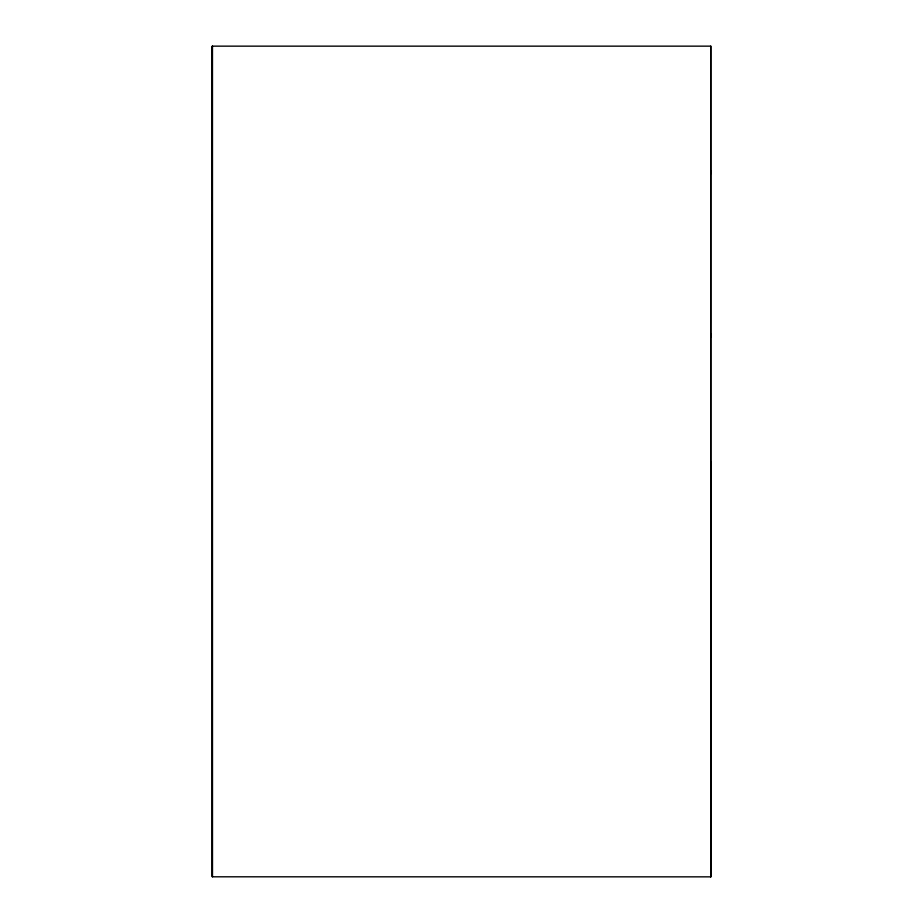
<?xml version="1.0" encoding="UTF-8"?>
<svg xmlns="http://www.w3.org/2000/svg" width="923" height="923" viewBox="0 0 923 923"><rect width="100%" height="100%" fill="white"/><g stroke="black" fill="none" stroke-linecap="round" stroke-linejoin="round"><path stroke-width="1.38" d="M212.209 309.205L212.209 307.324M212.198 200.337L212.244 198.457L212.244 200.337M710.768 46.15L710.756 876.804L710.768 46.15L212.359 46.15L212.359 876.804L710.779 876.85L710.733 461.477M212.371 46.15L212.382 876.804L212.359 46.15M710.791 336.883L710.802 334.045M710.779 334.045L710.768 336.883M212.244 307.347L212.244 309.205M212.198 214.678L212.198 301.786M710.768 173.582L710.779 170.743L710.733 173.582"/></g></svg>
